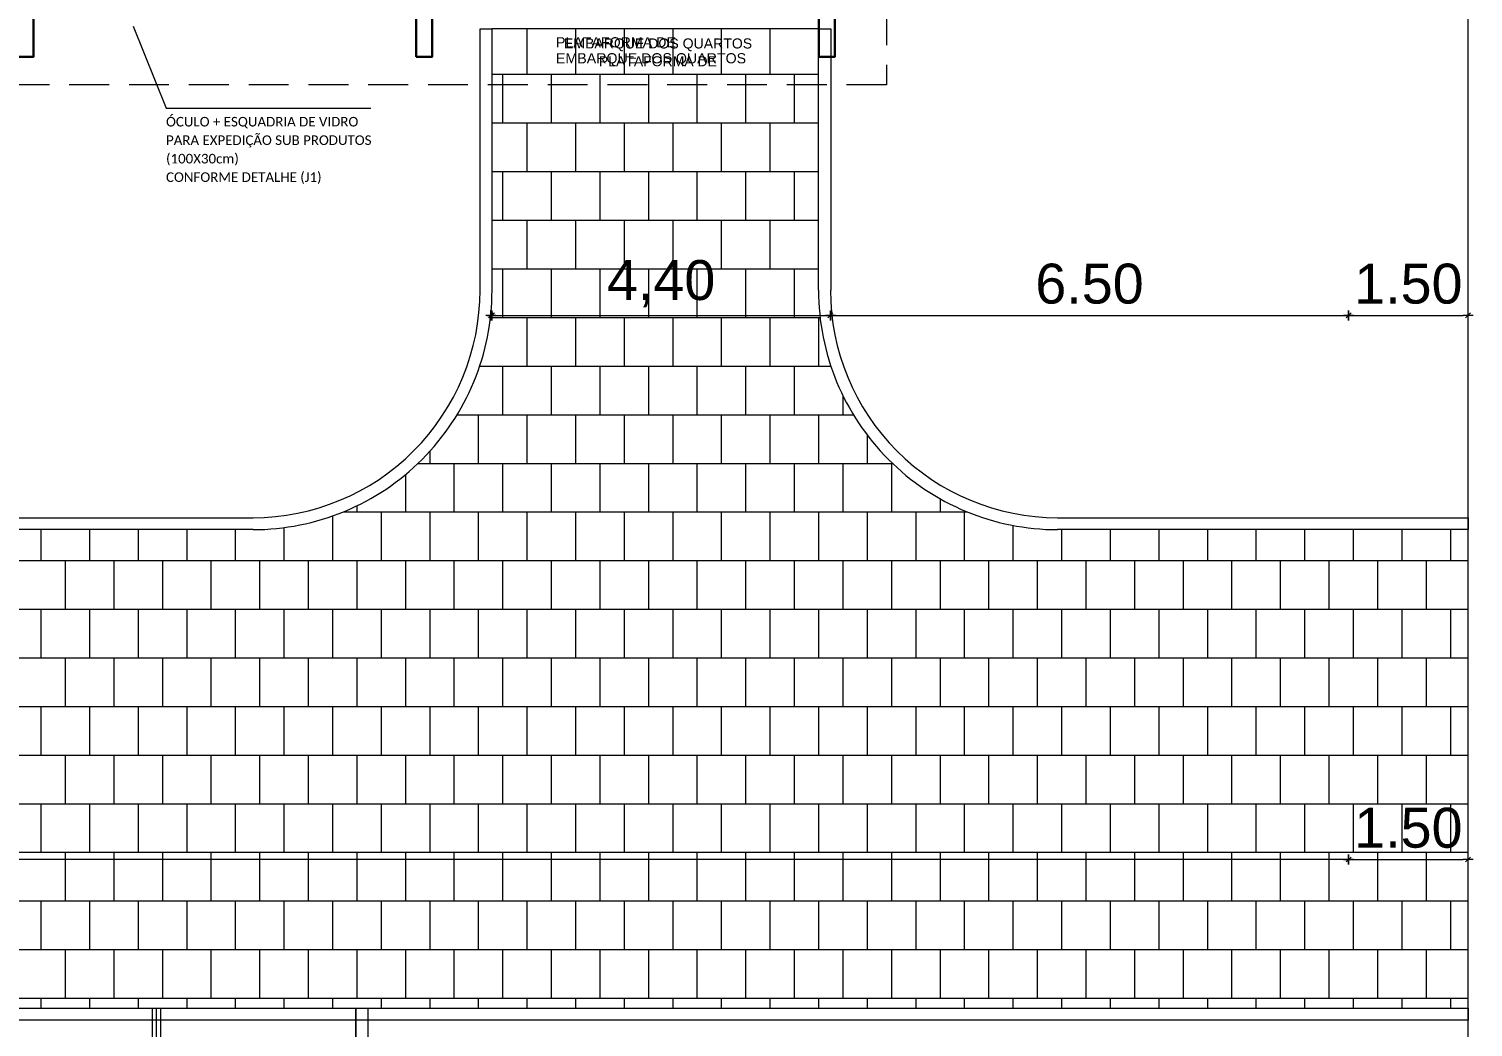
# Model space of a CAD drawing. Header units: metres. Extents: x 149 to 429, y -3 to 162.
# Drawn here: x 381.06 to 399.18, y 86.66 to 99.17 of the extents above; entities that cross this region are included whole.
import ezdxf

# ---------------------------------------------------------------- set-up
doc = ezdxf.new("R2010")
doc.units = ezdxf.units.M
doc.linetypes.add('IMPORT-Dashed _3_', pattern=[0.75, 0.5, -0.25])
doc.layers.add('1053_ARQ_BASE_MATADOURO_dwg', color=7, linetype='Continuous', lineweight=5, true_color=0x767676)
for name, color, linetype, lineweight in [('A-COTAS', 7, 'Continuous', 9), ('A-ESQ-PORTAS', 7, 'Continuous', 20), ('A-ESTRUTURA', 7, 'Continuous', 30), ('A-Hachuras', 7, 'Continuous', 5), ('A-PISO', 7, 'Continuous', 5), ('A-TEXTO1', 7, 'Continuous', 5), ('A_PROJEÇÃO', 7, 'IMPORT-Dashed _3_', 5), ('PDF_Text', 7, 'Continuous', 5)]:
    doc.layers.add(name, color=color, linetype=linetype, lineweight=lineweight)
doc.styles.add('Arial_16', font='arial.ttf', dxfattribs={"height": 0.125436})
doc.styles.add('Arial_17', font='arial.ttf', dxfattribs={"height": 0.126202})
doc.styles.add('Arial_5', font='arial.ttf', dxfattribs={"height": 0.1275})
doc.styles.add('Arial_6', font='arial.ttf', dxfattribs={"height": 0.5})
doc.styles.add('Calibri_3', font='calibri.ttf', dxfattribs={"height": 0.12})

# ---------------------------------------------------------------- blocks, each defined once
blk = doc.blocks.new('1053_ARQ_BASE_MATADOURO_dwg_PU-Tick-4039619-TÉRREO 1_20 - Dependente 2')
at = {"layer": 'A-COTAS', "color": 253, "true_color": 0xaaaaaa}
for p, q in [((1, 0), (-1, 0)), ((-0.5, -0.5), (0.5, 0.5)), ((0, -1), (0, 1))]:
    blk.add_line(p, q, dxfattribs=at)
blk = doc.blocks.new('1053_ARQ_BASE_MATADOURO_dwg_arq geral tgov-4039641-TÉRREO 1_20 - Dependente 2')
at = {"color": 253, "lineweight": 5, "true_color": 0xaaaaaa}
blk.add_line((47.259, 9.706), (23.997, 9.706), dxfattribs=at)
at = {"color": 253, "lineweight": 5, "true_color": 0xaaaaaa, "flags": 128}
blk.add_lwpolyline([(-62.5, 40), (-62.5, -40), (62.5, -40), (62.5, 40)], close=True, dxfattribs=at)
for points in [[(50.107, 12.708), (50.107, 15.983), (50.255, 15.983), (50.255, 12.708)], [(54.355, 15.633), (54.355, 15.983), (50.255, 15.983)], [(54.352, 12.708), (54.352, 15.983), (54.505, 15.983), (54.505, 12.708)], [(23.997, 3.707), (62.5, 3.707), (62.5, 3.556), (23.997, 3.556), (23.997, 3.707), (23.997, 9.856), (47.259, 9.856)], [(57.35, 9.856), (62.5, 9.856), (62.5, 9.706), (57.35, 9.706)]]:
    blk.add_lwpolyline(points, dxfattribs=at)
at = {"color": 253, "lineweight": 5, "true_color": 0xaaaaaa}
for centre, radius, start, end in [((47.257, 12.706), 2.85, 270.0393, 0.0408), ((47.257, 12.706), 3, 270.0393, 0.0408), ((57.352, 12.706), 3, 179.9592, 269.9607), ((57.352, 12.706), 2.85, 179.9592, 269.9607)]:
    blk.add_arc(centre, radius, start, end, dxfattribs=at)
at = {"layer": 'A-COTAS', "color": 253, "true_color": 0xaaaaaa}
for p, q in [((50.317, 12.391), (54.439, 12.391)), ((54.564, 12.391), (60.938, 12.391)), ((61.063, 12.391), (62.437, 12.391)), ((60.938, 5.571), (24.06, 5.571)), ((61.063, 5.571), (62.437, 5.571))]:
    blk.add_line(p, q, dxfattribs=at)
at = {"layer": 'A-ESQ-PORTAS', "color": 253, "true_color": 0xaaaaaa, "flags": 128}
blk.add_lwpolyline([(39.849, -1.543), (48.549, -1.543), (48.549, 3.707), (48.699, 3.707), (48.699, 3.557), (48.699, -1.693), (36.699, -1.693)], dxfattribs=at)
at = {"layer": 'A-ESTRUTURA', "color": 253, "true_color": 0xaaaaaa, "flags": 128}
for points in [[(44.305, 15.633), (44.305, 16.133), (44.505, 16.133), (44.505, 15.633)], [(49.305, 15.633), (49.305, 16.133), (49.505, 16.133), (49.505, 15.633)], [(54.355, 15.633), (54.355, 16.133), (54.555, 16.133), (54.555, 15.633)]]:
    blk.add_lwpolyline(points, close=True, dxfattribs=at)
at = {"layer": 'A-Hachuras', "color": 253, "true_color": 0xaaaaaa, "flags": 128}
for points in [[(41.049, 3.707), (41.049, -1.543), (43.549, -1.543), (43.549, 3.707), (43.549, -1.543), (46.049, -1.543), (46.049, 3.707)], [(45.999, -1.543), (45.999, 3.707), (46.099, 3.707), (46.099, -1.543)], [(48.549, 3.707), (48.549, -1.543), (46.049, -1.543), (46.049, 3.707)]]:
    blk.add_lwpolyline(points, dxfattribs=at)
at = {"layer": 'A-PISO', "color": 253, "true_color": 0xaaaaaa}
for p, q in [((50.699, 15.414), (50.699, 15.983)), ((51.308, 15.414), (51.308, 15.983)), ((51.918, 15.414), (51.918, 15.983)), ((52.528, 15.414), (52.528, 15.983)), ((53.137, 15.414), (53.137, 15.983)), ((53.747, 15.414), (53.747, 15.983)), ((50.255, 15.414), (54.354, 15.414)), ((50.394, 14.805), (50.394, 15.414)), ((51.004, 14.805), (51.004, 15.414)), ((51.613, 14.805), (51.613, 15.414)), ((52.223, 14.805), (52.223, 15.414)), ((52.832, 14.805), (52.832, 15.414)), ((53.442, 14.805), (53.442, 15.414)), ((54.052, 14.805), (54.052, 15.414)), ((50.256, 14.805), (54.354, 14.805)), ((50.699, 14.195), (50.699, 14.805)), ((51.308, 14.195), (51.308, 14.805)), ((51.918, 14.195), (51.918, 14.805)), ((52.528, 14.195), (52.528, 14.805)), ((53.137, 14.195), (53.137, 14.805)), ((53.747, 14.195), (53.747, 14.805)), ((50.256, 14.195), (54.353, 14.195)), ((50.394, 13.585), (50.394, 14.195)), ((51.004, 13.585), (51.004, 14.195)), ((51.613, 13.585), (51.613, 14.195)), ((52.223, 13.585), (52.223, 14.195)), ((52.832, 13.585), (52.832, 14.195)), ((53.442, 13.585), (53.442, 14.195)), ((54.052, 13.585), (54.052, 14.195)), ((50.257, 13.585), (54.353, 13.585)), ((50.699, 12.976), (50.699, 13.585)), ((51.308, 12.976), (51.308, 13.585)), ((51.918, 12.976), (51.918, 13.585)), ((52.528, 12.976), (52.528, 13.585)), ((53.137, 12.976), (53.137, 13.585)), ((53.747, 12.976), (53.747, 13.585)), ((50.257, 12.976), (54.352, 12.976)), ((50.394, 12.366), (50.394, 12.976)), ((51.004, 12.366), (51.004, 12.976)), ((51.613, 12.366), (51.613, 12.976)), ((52.223, 12.366), (52.223, 12.976)), ((52.832, 12.366), (52.832, 12.976)), ((53.442, 12.366), (53.442, 12.976)), ((54.052, 12.366), (54.052, 12.976)), ((50.238, 12.366), (54.371, 12.366)), ((50.699, 11.757), (50.699, 12.366)), ((51.308, 11.757), (51.308, 12.366)), ((51.918, 11.757), (51.918, 12.366)), ((52.528, 11.757), (52.528, 12.366)), ((53.137, 11.757), (53.137, 12.366)), ((53.747, 11.757), (53.747, 12.366)), ((54.356, 11.757), (54.356, 12.366)), ((50.103, 11.757), (54.506, 11.757)), ((50.394, 11.147), (50.394, 11.757)), ((51.004, 11.147), (51.004, 11.757)), ((51.613, 11.147), (51.613, 11.757)), ((52.223, 11.147), (52.223, 11.757)), ((52.832, 11.147), (52.832, 11.757)), ((53.442, 11.147), (53.442, 11.757)), ((54.052, 11.147), (54.052, 11.757)), ((54.661, 11.147), (54.661, 11.379)), ((49.82, 11.147), (54.789, 11.147)), ((50.089, 10.537), (50.089, 11.147)), ((50.699, 10.537), (50.699, 11.147)), ((51.308, 10.537), (51.308, 11.147)), ((51.918, 10.537), (51.918, 11.147)), ((52.528, 10.537), (52.528, 11.147)), ((53.137, 10.537), (53.137, 11.147)), ((53.747, 10.537), (53.747, 11.147)), ((54.356, 10.537), (54.356, 11.147)), ((54.966, 10.537), (54.966, 10.887)), ((49.48, 10.537), (49.48, 10.691)), ((49.33, 10.537), (55.279, 10.537)), ((49.784, 9.928), (49.784, 10.537)), ((50.394, 9.928), (50.394, 10.537)), ((51.004, 9.928), (51.004, 10.537)), ((51.613, 9.928), (51.613, 10.537)), ((52.223, 9.928), (52.223, 10.537)), ((52.832, 9.928), (52.832, 10.537)), ((53.442, 9.928), (53.442, 10.537)), ((54.052, 9.928), (54.052, 10.537)), ((54.661, 9.928), (54.661, 10.537)), ((55.271, 9.928), (55.271, 10.537)), ((49.175, 9.928), (49.175, 10.399)), ((48.565, 9.928), (48.565, 10.006)), ((55.88, 9.928), (55.88, 10.092)), ((48.26, 9.318), (48.26, 9.879)), ((48.39, 9.928), (56.22, 9.928)), ((48.87, 9.318), (48.87, 9.928)), ((49.48, 9.318), (49.48, 9.928)), ((50.089, 9.318), (50.089, 9.928)), ((50.699, 9.318), (50.699, 9.928)), ((51.308, 9.318), (51.308, 9.928)), ((51.918, 9.318), (51.918, 9.928)), ((52.528, 9.318), (52.528, 9.928)), ((53.137, 9.318), (53.137, 9.928)), ((53.747, 9.318), (53.747, 9.928)), ((54.356, 9.318), (54.356, 9.928)), ((54.966, 9.318), (54.966, 9.928)), ((55.576, 9.318), (55.576, 9.928)), ((56.185, 9.318), (56.185, 9.928)), ((44.603, 9.318), (44.603, 9.706)), ((45.212, 9.318), (45.212, 9.706)), ((45.822, 9.318), (45.822, 9.706)), ((46.432, 9.318), (46.432, 9.706)), ((47.041, 9.318), (47.041, 9.706)), ((47.651, 9.318), (47.651, 9.732)), ((56.795, 9.318), (56.795, 9.758)), ((57.404, 9.318), (57.404, 9.706)), ((58.014, 9.318), (58.014, 9.706)), ((58.624, 9.318), (58.624, 9.706)), ((59.233, 9.318), (59.233, 9.706)), ((59.843, 9.318), (59.843, 9.706)), ((60.452, 9.318), (60.452, 9.706)), ((61.062, 9.318), (61.062, 9.706)), ((61.672, 9.318), (61.672, 9.706)), ((62.281, 9.318), (62.281, 9.706)), ((23.997, 9.318), (62.5, 9.318)), ((44.908, 8.709), (44.908, 9.318)), ((45.517, 8.709), (45.517, 9.318)), ((46.127, 8.709), (46.127, 9.318)), ((46.736, 8.709), (46.736, 9.318)), ((47.346, 8.709), (47.346, 9.318)), ((47.956, 8.709), (47.956, 9.318)), ((48.565, 8.709), (48.565, 9.318)), ((49.175, 8.709), (49.175, 9.318)), ((49.784, 8.709), (49.784, 9.318)), ((50.394, 8.709), (50.394, 9.318)), ((51.004, 8.709), (51.004, 9.318)), ((51.613, 8.709), (51.613, 9.318)), ((52.223, 8.709), (52.223, 9.318)), ((52.832, 8.709), (52.832, 9.318)), ((53.442, 8.709), (53.442, 9.318)), ((54.052, 8.709), (54.052, 9.318)), ((54.661, 8.709), (54.661, 9.318)), ((55.271, 8.709), (55.271, 9.318)), ((55.88, 8.709), (55.88, 9.318)), ((56.49, 8.709), (56.49, 9.318)), ((57.1, 8.709), (57.1, 9.318)), ((57.709, 8.709), (57.709, 9.318)), ((58.319, 8.709), (58.319, 9.318)), ((58.928, 8.709), (58.928, 9.318)), ((59.538, 8.709), (59.538, 9.318)), ((60.148, 8.709), (60.148, 9.318)), ((60.757, 8.709), (60.757, 9.318)), ((61.367, 8.709), (61.367, 9.318)), ((61.976, 8.709), (61.976, 9.318)), ((23.997, 8.709), (62.5, 8.709)), ((44.603, 8.099), (44.603, 8.709)), ((45.212, 8.099), (45.212, 8.709)), ((45.822, 8.099), (45.822, 8.709)), ((46.432, 8.099), (46.432, 8.709)), ((47.041, 8.099), (47.041, 8.709)), ((47.651, 8.099), (47.651, 8.709)), ((48.26, 8.099), (48.26, 8.709)), ((48.87, 8.099), (48.87, 8.709)), ((49.48, 8.099), (49.48, 8.709)), ((50.089, 8.099), (50.089, 8.709)), ((50.699, 8.099), (50.699, 8.709)), ((51.308, 8.099), (51.308, 8.709)), ((51.918, 8.099), (51.918, 8.709)), ((52.528, 8.099), (52.528, 8.709)), ((53.137, 8.099), (53.137, 8.709)), ((53.747, 8.099), (53.747, 8.709)), ((54.356, 8.099), (54.356, 8.709)), ((54.966, 8.099), (54.966, 8.709)), ((55.576, 8.099), (55.576, 8.709)), ((56.185, 8.099), (56.185, 8.709)), ((56.795, 8.099), (56.795, 8.709)), ((57.404, 8.099), (57.404, 8.709)), ((58.014, 8.099), (58.014, 8.709)), ((58.624, 8.099), (58.624, 8.709)), ((59.233, 8.099), (59.233, 8.709)), ((59.843, 8.099), (59.843, 8.709)), ((60.452, 8.099), (60.452, 8.709)), ((61.062, 8.099), (61.062, 8.709)), ((61.672, 8.099), (61.672, 8.709)), ((62.281, 8.099), (62.281, 8.709)), ((23.997, 8.099), (62.5, 8.099)), ((44.908, 7.489), (44.908, 8.099)), ((45.517, 7.489), (45.517, 8.099)), ((46.127, 7.489), (46.127, 8.099)), ((46.736, 7.489), (46.736, 8.099)), ((47.346, 7.489), (47.346, 8.099)), ((47.956, 7.489), (47.956, 8.099)), ((48.565, 7.489), (48.565, 8.099)), ((49.175, 7.489), (49.175, 8.099)), ((49.784, 7.489), (49.784, 8.099)), ((50.394, 7.489), (50.394, 8.099)), ((51.004, 7.489), (51.004, 8.099)), ((51.613, 7.489), (51.613, 8.099)), ((52.223, 7.489), (52.223, 8.099)), ((52.832, 7.489), (52.832, 8.099)), ((53.442, 7.489), (53.442, 8.099)), ((54.052, 7.489), (54.052, 8.099)), ((54.661, 7.489), (54.661, 8.099)), ((55.271, 7.489), (55.271, 8.099)), ((55.88, 7.489), (55.88, 8.099)), ((56.49, 7.489), (56.49, 8.099)), ((57.1, 7.489), (57.1, 8.099)), ((57.709, 7.489), (57.709, 8.099)), ((58.319, 7.489), (58.319, 8.099)), ((58.928, 7.489), (58.928, 8.099)), ((59.538, 7.489), (59.538, 8.099)), ((60.148, 7.489), (60.148, 8.099)), ((60.757, 7.489), (60.757, 8.099)), ((61.367, 7.489), (61.367, 8.099)), ((61.976, 7.489), (61.976, 8.099)), ((23.997, 7.489), (62.5, 7.489)), ((44.603, 6.88), (44.603, 7.489)), ((45.212, 6.88), (45.212, 7.489)), ((45.822, 6.88), (45.822, 7.489)), ((46.432, 6.88), (46.432, 7.489)), ((47.041, 6.88), (47.041, 7.489)), ((47.651, 6.88), (47.651, 7.489)), ((48.26, 6.88), (48.26, 7.489)), ((48.87, 6.88), (48.87, 7.489)), ((49.48, 6.88), (49.48, 7.489)), ((50.089, 6.88), (50.089, 7.489)), ((50.699, 6.88), (50.699, 7.489)), ((51.308, 6.88), (51.308, 7.489)), ((51.918, 6.88), (51.918, 7.489)), ((52.528, 6.88), (52.528, 7.489)), ((53.137, 6.88), (53.137, 7.489)), ((53.747, 6.88), (53.747, 7.489)), ((54.356, 6.88), (54.356, 7.489)), ((54.966, 6.88), (54.966, 7.489)), ((55.576, 6.88), (55.576, 7.489)), ((56.185, 6.88), (56.185, 7.489)), ((56.795, 6.88), (56.795, 7.489)), ((57.404, 6.88), (57.404, 7.489)), ((58.014, 6.88), (58.014, 7.489)), ((58.624, 6.88), (58.624, 7.489)), ((59.233, 6.88), (59.233, 7.489)), ((59.843, 6.88), (59.843, 7.489)), ((60.452, 6.88), (60.452, 7.489)), ((61.062, 6.88), (61.062, 7.489)), ((61.672, 6.88), (61.672, 7.489)), ((62.281, 6.88), (62.281, 7.489)), ((23.997, 6.88), (62.5, 6.88)), ((44.908, 6.27), (44.908, 6.88)), ((45.517, 6.27), (45.517, 6.88)), ((46.127, 6.27), (46.127, 6.88)), ((46.736, 6.27), (46.736, 6.88)), ((47.346, 6.27), (47.346, 6.88)), ((47.956, 6.27), (47.956, 6.88)), ((48.565, 6.27), (48.565, 6.88)), ((49.175, 6.27), (49.175, 6.88)), ((49.784, 6.27), (49.784, 6.88)), ((50.394, 6.27), (50.394, 6.88)), ((51.004, 6.27), (51.004, 6.88)), ((51.613, 6.27), (51.613, 6.88)), ((52.223, 6.27), (52.223, 6.88)), ((52.832, 6.27), (52.832, 6.88)), ((53.442, 6.27), (53.442, 6.88)), ((54.052, 6.27), (54.052, 6.88)), ((54.661, 6.27), (54.661, 6.88)), ((55.271, 6.27), (55.271, 6.88)), ((55.88, 6.27), (55.88, 6.88)), ((56.49, 6.27), (56.49, 6.88)), ((57.1, 6.27), (57.1, 6.88)), ((57.709, 6.27), (57.709, 6.88)), ((58.319, 6.27), (58.319, 6.88)), ((58.928, 6.27), (58.928, 6.88)), ((59.538, 6.27), (59.538, 6.88)), ((60.148, 6.27), (60.148, 6.88)), ((60.757, 6.27), (60.757, 6.88)), ((61.367, 6.27), (61.367, 6.88)), ((61.976, 6.27), (61.976, 6.88)), ((23.997, 6.27), (62.5, 6.27)), ((44.603, 5.661), (44.603, 6.27)), ((45.212, 5.661), (45.212, 6.27)), ((45.822, 5.661), (45.822, 6.27)), ((46.432, 5.661), (46.432, 6.27)), ((47.041, 5.661), (47.041, 6.27)), ((47.651, 5.661), (47.651, 6.27)), ((48.26, 5.661), (48.26, 6.27)), ((48.87, 5.661), (48.87, 6.27)), ((49.48, 5.661), (49.48, 6.27)), ((50.089, 5.661), (50.089, 6.27)), ((50.699, 5.661), (50.699, 6.27)), ((51.308, 5.661), (51.308, 6.27)), ((51.918, 5.661), (51.918, 6.27)), ((52.528, 5.661), (52.528, 6.27)), ((53.137, 5.661), (53.137, 6.27)), ((53.747, 5.661), (53.747, 6.27)), ((54.356, 5.661), (54.356, 6.27)), ((54.966, 5.661), (54.966, 6.27)), ((55.576, 5.661), (55.576, 6.27)), ((56.185, 5.661), (56.185, 6.27)), ((56.795, 5.661), (56.795, 6.27)), ((57.404, 5.661), (57.404, 6.27)), ((58.014, 5.661), (58.014, 6.27)), ((58.624, 5.661), (58.624, 6.27)), ((59.233, 5.661), (59.233, 6.27)), ((59.843, 5.661), (59.843, 6.27)), ((60.452, 5.661), (60.452, 6.27)), ((61.062, 5.661), (61.062, 6.27)), ((61.672, 5.661), (61.672, 6.27)), ((62.281, 5.661), (62.281, 6.27)), ((23.997, 5.661), (62.5, 5.661)), ((44.908, 5.051), (44.908, 5.661)), ((45.517, 5.051), (45.517, 5.661)), ((46.127, 5.051), (46.127, 5.661)), ((46.736, 5.051), (46.736, 5.661)), ((47.346, 5.051), (47.346, 5.661)), ((47.956, 5.051), (47.956, 5.661)), ((48.565, 5.051), (48.565, 5.661)), ((49.175, 5.051), (49.175, 5.661)), ((49.784, 5.051), (49.784, 5.661)), ((50.394, 5.051), (50.394, 5.661)), ((51.004, 5.051), (51.004, 5.661)), ((51.613, 5.051), (51.613, 5.661)), ((52.223, 5.051), (52.223, 5.661)), ((52.832, 5.051), (52.832, 5.661)), ((53.442, 5.051), (53.442, 5.661)), ((54.052, 5.051), (54.052, 5.661)), ((54.661, 5.051), (54.661, 5.661)), ((55.271, 5.051), (55.271, 5.661)), ((55.88, 5.051), (55.88, 5.661)), ((56.49, 5.051), (56.49, 5.661)), ((57.1, 5.051), (57.1, 5.661)), ((57.709, 5.051), (57.709, 5.661)), ((58.319, 5.051), (58.319, 5.661)), ((58.928, 5.051), (58.928, 5.661)), ((59.538, 5.051), (59.538, 5.661)), ((60.148, 5.051), (60.148, 5.661)), ((60.757, 5.051), (60.757, 5.661)), ((61.367, 5.051), (61.367, 5.661)), ((61.976, 5.051), (61.976, 5.661)), ((23.997, 5.051), (62.5, 5.051)), ((44.603, 4.441), (44.603, 5.051)), ((45.212, 4.441), (45.212, 5.051)), ((45.822, 4.441), (45.822, 5.051)), ((46.432, 4.441), (46.432, 5.051)), ((47.041, 4.441), (47.041, 5.051)), ((47.651, 4.441), (47.651, 5.051)), ((48.26, 4.441), (48.26, 5.051)), ((48.87, 4.441), (48.87, 5.051)), ((49.48, 4.441), (49.48, 5.051)), ((50.089, 4.441), (50.089, 5.051)), ((50.699, 4.441), (50.699, 5.051)), ((51.308, 4.441), (51.308, 5.051)), ((51.918, 4.441), (51.918, 5.051)), ((52.528, 4.441), (52.528, 5.051)), ((53.137, 4.441), (53.137, 5.051)), ((53.747, 4.441), (53.747, 5.051)), ((54.356, 4.441), (54.356, 5.051)), ((54.966, 4.441), (54.966, 5.051)), ((55.576, 4.441), (55.576, 5.051)), ((56.185, 4.441), (56.185, 5.051)), ((56.795, 4.441), (56.795, 5.051)), ((57.404, 4.441), (57.404, 5.051)), ((58.014, 4.441), (58.014, 5.051)), ((58.624, 4.441), (58.624, 5.051)), ((59.233, 4.441), (59.233, 5.051)), ((59.843, 4.441), (59.843, 5.051)), ((60.452, 4.441), (60.452, 5.051)), ((61.062, 4.441), (61.062, 5.051)), ((61.672, 4.441), (61.672, 5.051)), ((62.281, 4.441), (62.281, 5.051)), ((23.997, 4.441), (62.5, 4.441)), ((44.908, 3.832), (44.908, 4.441)), ((45.517, 3.832), (45.517, 4.441)), ((46.127, 3.832), (46.127, 4.441)), ((46.736, 3.832), (46.736, 4.441)), ((47.346, 3.832), (47.346, 4.441)), ((47.956, 3.832), (47.956, 4.441)), ((48.565, 3.832), (48.565, 4.441)), ((49.175, 3.832), (49.175, 4.441)), ((49.784, 3.832), (49.784, 4.441)), ((50.394, 3.832), (50.394, 4.441)), ((51.004, 3.832), (51.004, 4.441)), ((51.613, 3.832), (51.613, 4.441)), ((52.223, 3.832), (52.223, 4.441)), ((52.832, 3.832), (52.832, 4.441)), ((53.442, 3.832), (53.442, 4.441)), ((54.052, 3.832), (54.052, 4.441)), ((54.661, 3.832), (54.661, 4.441)), ((55.271, 3.832), (55.271, 4.441)), ((55.88, 3.832), (55.88, 4.441)), ((56.49, 3.832), (56.49, 4.441)), ((57.1, 3.832), (57.1, 4.441)), ((57.709, 3.832), (57.709, 4.441)), ((58.319, 3.832), (58.319, 4.441)), ((58.928, 3.832), (58.928, 4.441)), ((59.538, 3.832), (59.538, 4.441)), ((60.148, 3.832), (60.148, 4.441)), ((60.757, 3.832), (60.757, 4.441)), ((61.367, 3.832), (61.367, 4.441)), ((61.976, 3.832), (61.976, 4.441)), ((23.997, 3.832), (62.5, 3.832)), ((44.603, 3.706), (44.603, 3.832)), ((45.212, 3.706), (45.212, 3.832)), ((45.822, 3.706), (45.822, 3.832)), ((46.432, 3.707), (46.432, 3.832)), ((47.041, 3.706), (47.041, 3.832)), ((47.651, 3.706), (47.651, 3.832)), ((48.26, 3.706), (48.26, 3.832)), ((48.87, 3.706), (48.87, 3.832)), ((49.48, 3.706), (49.48, 3.832)), ((50.089, 3.706), (50.089, 3.832)), ((50.699, 3.706), (50.699, 3.832)), ((51.308, 3.706), (51.308, 3.832)), ((51.918, 3.706), (51.918, 3.832)), ((52.528, 3.706), (52.528, 3.832)), ((53.137, 3.706), (53.137, 3.832)), ((53.747, 3.706), (53.747, 3.832)), ((54.356, 3.706), (54.356, 3.832)), ((54.966, 3.706), (54.966, 3.832)), ((55.576, 3.706), (55.576, 3.832)), ((56.185, 3.706), (56.185, 3.832)), ((56.795, 3.706), (56.795, 3.832)), ((57.404, 3.706), (57.404, 3.832)), ((58.014, 3.706), (58.014, 3.832)), ((58.624, 3.706), (58.624, 3.832)), ((59.233, 3.706), (59.233, 3.832)), ((59.843, 3.706), (59.843, 3.832)), ((60.452, 3.706), (60.452, 3.832)), ((61.062, 3.706), (61.062, 3.832)), ((61.672, 3.706), (61.672, 3.832)), ((62.281, 3.706), (62.281, 3.832))]:
    blk.add_line(p, q, dxfattribs=at)
at = {"layer": 'A_PROJEÇÃO', "color": 253, "true_color": 0xaaaaaa, "flags": 128}
for points in [[(30.312, 25.888), (55.205, 25.888), (55.205, 15.283)], [(55.205, 15.283), (28.63, 15.283), (28.63, 16.573)]]:
    blk.add_lwpolyline(points, dxfattribs=at)
at = {"xscale": 0.0625, "yscale": 0.0625, "zscale": 0.0625}
for p in [(50.242, 12.391), (54.502, 12.391), (61, 12.391), (62.5, 12.391), (61, 5.571), (62.5, 5.571)]:
    blk.add_blockref('1053_ARQ_BASE_MATADOURO_dwg_PU-Tick-4039619-TÉRREO 1_20 - Dependente 2', p, dxfattribs=at)
at = {"xscale": 0.0625, "yscale": 0.0625, "zscale": 0.0625, "rotation": 180}
for p in [(50.255, 12.391), (54.502, 12.391), (61, 12.391), (61, 5.571)]:
    blk.add_blockref('1053_ARQ_BASE_MATADOURO_dwg_PU-Tick-4039619-TÉRREO 1_20 - Dependente 2', p, dxfattribs=at)
at = {"layer": 'A-COTAS', "char_height": 0.5, "width": 1.62805, "attachment_point": 2, "line_spacing_factor": 0.941778, "style": 'Arial_6'}
for s, insert in [('4,40', (52.378, 13.085)), ('6.50', (57.751, 13.04)), ('1.50', (61.75, 13.04)), ('1.50', (61.75, 6.219))]:
    blk.add_mtext(s, dxfattribs=dict(at, insert=insert))
at = {"layer": 'A-TEXTO1', "insert": (51.059, 15.879), "char_height": 0.1275, "width": 2.83935, "attachment_point": 1, "line_spacing_factor": 0.941778, "style": 'Arial_5'}
blk.add_mtext('PLATAFORMA DE\\PEMBARQUE DOS QUARTOS', dxfattribs=at)
blk = doc.blocks.new('1053_ARQ_BASE_MATADOURO_dwg_ARQ GALPAO TGOV-4039645-TÉRREO 1_20 - Dependente 2')
at = {"layer": 'A-COTAS', "color": 253, "true_color": 0xaaaaaa, "flags": 128}
blk.add_lwpolyline([(3.692, 6.16), (4.103, 5.133), (6.673, 5.133)], dxfattribs=at)
at = {"layer": 'A-COTAS', "insert": (4.103, 5.024), "char_height": 0.12, "width": 3.10253, "attachment_point": 1, "line_spacing_factor": 1.158048, "style": 'Calibri_3'}
blk.add_mtext('ÓCULO + ESQUADRIA DE VIDRO\\PPARA EXPEDIÇÃO SUB PRODUTOS\\P(100X30cm)\\PCONFORME DETALHE (J1)', dxfattribs=at)
at = {"layer": 'PDF_Text', "attachment_point": 1, "line_spacing_factor": 0.941778}
for s, insert, char_height, width, style in [('EMBARQUE DOS QUARTOS', (9.094, 6.008), 0.1262, 2.81651, 'Arial_17'), ('PLATAFORMA DE', (9.533, 5.784), 0.12544, 1.76599, 'Arial_16')]:
    blk.add_mtext(s, dxfattribs=dict(at, insert=insert, char_height=char_height, width=width, style=style))
blk = doc.blocks.new('1053_ARQ_BASE_MATADOURO_dwg-3625622-TÉRREO 1_20 - Dependente 2')
for name, p in [('1053_ARQ_BASE_MATADOURO_dwg_arq geral tgov-4039641-TÉRREO 1_20 - Dependente 2', (130.21, 83.186)), ('1053_ARQ_BASE_MATADOURO_dwg_ARQ GALPAO TGOV-4039645-TÉRREO 1_20 - Dependente 2', (172.275, 93.042))]:
    blk.add_blockref(name, p)

msp = doc.modelspace()

# ---------------------------------------------------------------- block references
at = {"layer": '1053_ARQ_BASE_MATADOURO_dwg', "color": 253, "true_color": 0xaaaaaa}
msp.add_blockref('1053_ARQ_BASE_MATADOURO_dwg-3625622-TÉRREO 1_20 - Dependente 2', (206.405, 0), dxfattribs=at)

doc.saveas('drawing.dxf')
